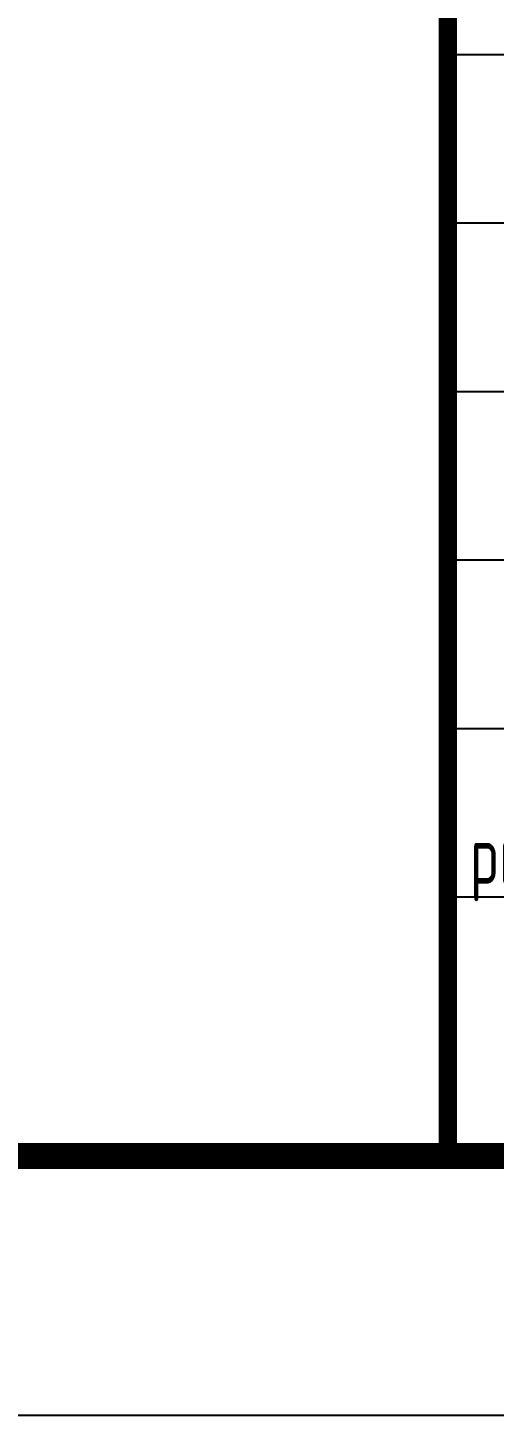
# Model space of a CAD drawing. Extents: x 4682119 to 9193858, y -786075 to -318274.
# Drawn here: x 4745597 to 4747399, y -422737 to -417384 of the extents above; entities that cross this region are included whole.
import ezdxf
from ezdxf.enums import TextEntityAlignment as Align

# ---------------------------------------------------------------- set-up
doc = ezdxf.new("R2010")
doc.units = 0
doc.header["$LTSCALE"] = 1000
doc.header["$MEASUREMENT"] = 0
doc.layers.get('0').update_dxf_attribs({"linetype": 'CONTINUOUS'})
doc.layers.add('PUB_TITLE', color=4, linetype='CONTINUOUS')
doc.styles.add('AHD', font='sceie.shx', dxfattribs={"width": 0.7, "bigfont": 'sceic.shx'})

msp = doc.modelspace()

# ---------------------------------------------------------------- linework, layer by layer
for p, q in [((4747219.5, -417487.3), (4765219.5, -417487.3)), ((4747219.5, -418137.3), (4752719.5, -418137.3)), ((4747219.5, -418787.3), (4752719.5, -418787.3)), ((4747219.5, -419437.3), (4752719.5, -419437.3)), ((4747219.5, -420087.3), (4765219.5, -420087.3)), ((4747219.5, -420737.3), (4765219.5, -420737.3)), ((4747219.5, -421737.3), (4765219.5, -421737.3))]:
    msp.add_line(p, q)
at = {"const_width": 70}
msp.add_lwpolyline([(4747219.5, -415737.3), (4747219.5, -421737.3)], dxfattribs=at)
msp.add_lwpolyline([(4765219.5, -415737.3, 70, 70, 0), (4747219.5, -415737.3, 70, 70, 0), (4747219.5, -421737.3, 0, 0, 0)], format="xyseb")
at = {"layer": 'PUB_TITLE', "color": 4}
msp.add_lwpolyline([(4682119.5, -422737.3), (4766219.5, -422737.3), (4766219.5, -363337.3), (4682119.5, -363337.3)], close=True, dxfattribs=at)
at = {"layer": 'PUB_TITLE', "color": 4, "const_width": 100}
msp.add_lwpolyline([(4684619.5, -421737.3), (4765219.5, -421737.3), (4765219.5, -364337.3), (4684619.5, -364337.3)], close=True, dxfattribs=at)

# ---------------------------------------------------------------- texts
at = {"style": 'AHD', "width": 0.8}
msp.add_text('project leader', height=225, dxfattribs=at).set_placement((4747973.6, -420607.3), align=Align.MIDDLE)

doc.saveas('drawing.dxf')
